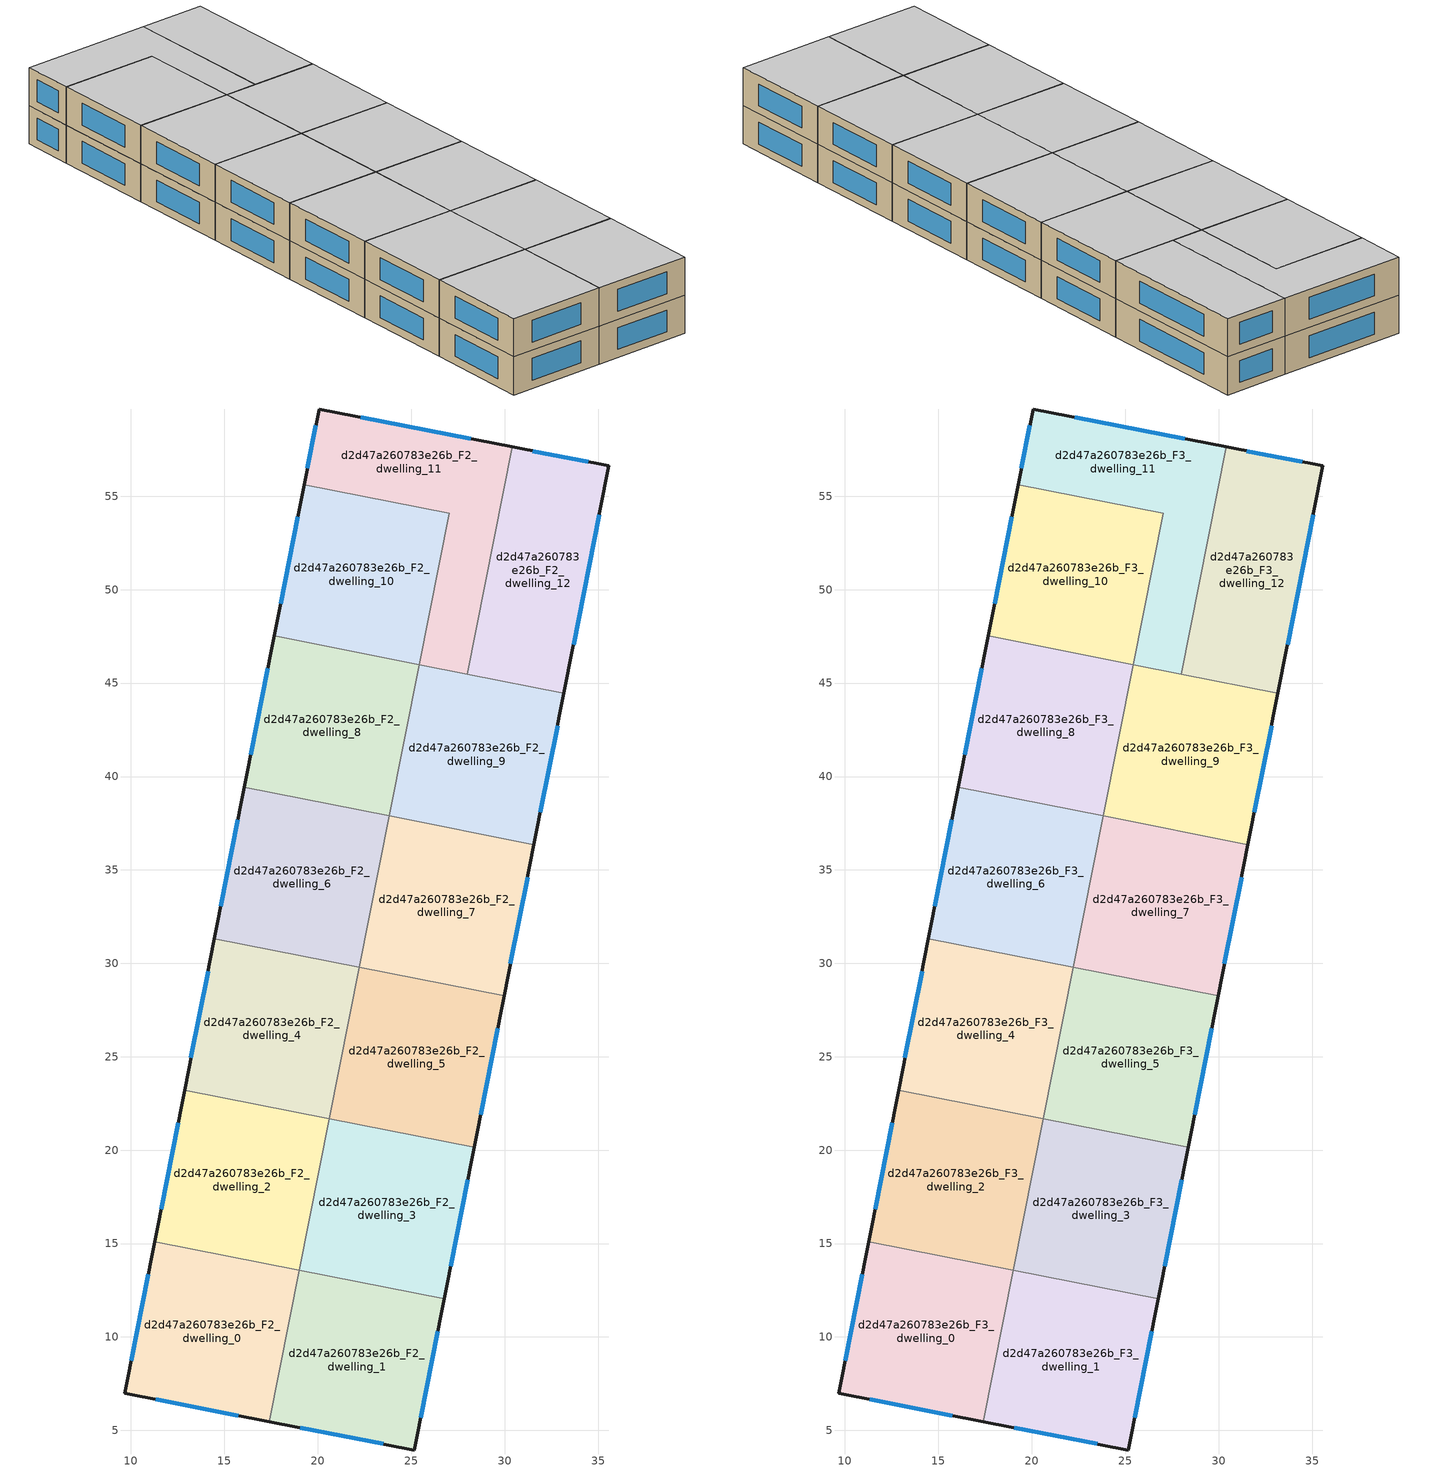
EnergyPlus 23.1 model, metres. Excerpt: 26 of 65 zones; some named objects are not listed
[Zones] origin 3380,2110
d2d47a260783e26b_F2_dwelling_0
 floor to d2d47a260783e26b_F1_dwelling_0 (EU_floor_Construction): 19.01,13.57 17.41,5.47 9.66,6.99 11.27,15.1 z6
 wall outside (EU_wall_Construction): 11.27,15.1 9.66,6.99 17.41,5.47 z6:9
 wall to d2d47a260783e26b_F2_dwelling_2 (EU_wall_Construction): 19.01,13.57 11.27,15.1 z6:9
 wall to d2d47a260783e26b_F2_dwelling_1 (EU_wall_Construction): 17.41,5.47 19.01,13.57 z6:9
 window (EU_Window_Construction): 11.32,6.66 15.75,5.79 / 10.92,13.37 10.01,8.73 z6.64:8.36
d2d47a260783e26b_F2_dwelling_1
 floor to d2d47a260783e26b_F1_dwelling_1 (EU_floor_Construction): 26.77,12.04 25.17,3.95 17.41,5.47 19.01,13.57 z6
 wall outside (EU_wall_Construction): 17.41,5.47 25.17,3.95 26.77,12.04 z6:9
 wall to d2d47a260783e26b_F2_dwelling_3 (EU_wall_Construction): 26.77,12.04 19.02,13.57 z6:9
 window (EU_Window_Construction): 19.07,5.14 23.51,4.27 / 25.51,5.68 26.42,10.31 z6.64:8.36
d2d47a260783e26b_F2_dwelling_10
 floor to d2d47a260783e26b_F1_dwelling_10 (EU_floor_Construction): 27.02,54.09 25.42,45.99 17.67,47.52 19.27,55.63 z6
 wall outside (EU_wall_Construction): 19.27,55.63 17.67,47.52 z6:9
 wall to d2d47a260783e26b_F2_dwelling_8 (EU_wall_Construction): 17.67,47.52 25.42,45.99 z6:9
 wall to d2d47a260783e26b_F2_dwelling_11 (EU_wall_Construction): 27.02,54.1 19.27,55.63 / 25.42,45.99 27.02,54.09 z6:9
 window (EU_Window_Construction): 18.93,53.89 18.02,49.26 z6.64:8.36
d2d47a260783e26b_F2_dwelling_11
 floor to d2d47a260783e26b_F1_dwelling_11 (EU_floor_Construction): 30.41,57.64 28.01,45.48 25.42,45.99 27.02,54.09 19.27,55.63 20.07,59.67 z6
 wall outside (EU_wall_Construction): 30.41,57.64 20.07,59.67 19.27,55.63 z6:9
 wall to d2d47a260783e26b_F2_dwelling_12 (EU_wall_Construction): 28.01,45.48 30.41,57.64 z6:9
 wall to d2d47a260783e26b_F2_dwelling_9 (EU_wall_Construction): 25.42,45.99 28.01,45.48 z6:9
 window (EU_Window_Construction): 19.9,58.81 19.45,56.49 / 28.2,58.07 22.29,59.24 z6.64:8.36
d2d47a260783e26b_F2_dwelling_12
 floor to d2d47a260783e26b_F1_dwelling_12 (EU_floor_Construction): 35.58,56.62 33.17,44.46 28.01,45.48 30.41,57.64 z6
 wall outside (EU_wall_Construction): 33.17,44.46 35.58,56.62 30.41,57.64 z6:9
 wall to d2d47a260783e26b_F2_dwelling_9 (EU_wall_Construction): 28.01,45.48 33.17,44.46 z6:9
 window (EU_Window_Construction): 34.47,56.84 31.52,57.42 / 33.69,47.06 35.06,54.02 z6.64:8.36
d2d47a260783e26b_F2_dwelling_2
 floor to d2d47a260783e26b_F1_dwelling_2 (EU_floor_Construction): 20.62,21.68 19.02,13.57 11.27,15.1 12.87,23.21 z6
 wall outside (EU_wall_Construction): 12.87,23.21 11.27,15.1 z6:9
 wall to d2d47a260783e26b_F2_dwelling_4 (EU_wall_Construction): 20.62,21.68 12.87,23.21 z6:9
 wall to d2d47a260783e26b_F2_dwelling_3 (EU_wall_Construction): 19.02,13.57 20.62,21.68 z6:9
 window (EU_Window_Construction): 12.52,21.47 11.61,16.84 z6.64:8.36
d2d47a260783e26b_F2_dwelling_3
 floor to d2d47a260783e26b_F1_dwelling_3 (EU_floor_Construction): 28.37,20.15 26.77,12.04 19.02,13.57 20.62,21.68 z6
 wall outside (EU_wall_Construction): 26.77,12.04 28.37,20.15 z6:9
 wall to d2d47a260783e26b_F2_dwelling_5 (EU_wall_Construction): 28.37,20.15 20.62,21.68 z6:9
 window (EU_Window_Construction): 27.11,13.78 28.02,18.41 z6.64:8.36
d2d47a260783e26b_F2_dwelling_4
 floor to d2d47a260783e26b_F1_dwelling_4 (EU_floor_Construction): 22.22,29.78 20.62,21.68 12.87,23.21 14.47,31.31 z6
 wall outside (EU_wall_Construction): 14.47,31.31 12.87,23.21 z6:9
 wall to d2d47a260783e26b_F2_dwelling_6 (EU_wall_Construction): 22.22,29.78 14.47,31.31 z6:9
 wall to d2d47a260783e26b_F2_dwelling_5 (EU_wall_Construction): 20.62,21.68 22.22,29.78 z6:9
 window (EU_Window_Construction): 14.13,29.58 13.21,24.95 z6.64:8.36
d2d47a260783e26b_F2_dwelling_5
 floor to d2d47a260783e26b_F1_dwelling_5 (EU_floor_Construction): 29.97,28.25 28.37,20.15 20.62,21.68 22.22,29.78 z6
 wall outside (EU_wall_Construction): 28.37,20.15 29.97,28.25 z6:9
 wall to d2d47a260783e26b_F2_dwelling_7 (EU_wall_Construction): 29.97,28.25 22.22,29.78 z6:9
 window (EU_Window_Construction): 28.71,21.88 29.63,26.52 z6.64:8.36
d2d47a260783e26b_F2_dwelling_6
 floor to d2d47a260783e26b_F1_dwelling_6 (EU_floor_Construction): 23.82,37.89 22.22,29.78 14.47,31.31 16.07,39.42 z6
 wall outside (EU_wall_Construction): 16.07,39.42 14.47,31.31 z6:9
 wall to d2d47a260783e26b_F2_dwelling_8 (EU_wall_Construction): 23.82,37.89 16.07,39.42 z6:9
 wall to d2d47a260783e26b_F2_dwelling_7 (EU_wall_Construction): 22.22,29.78 23.82,37.89 z6:9
 window (EU_Window_Construction): 15.73,37.68 14.81,33.05 z6.64:8.36
d2d47a260783e26b_F2_dwelling_7
 floor to d2d47a260783e26b_F1_dwelling_7 (EU_floor_Construction): 31.57,36.36 29.97,28.25 22.22,29.78 23.82,37.89 z6
 wall outside (EU_wall_Construction): 29.97,28.25 31.57,36.36 z6:9
 wall to d2d47a260783e26b_F2_dwelling_9 (EU_wall_Construction): 31.57,36.35 23.82,37.89 z6:9
 window (EU_Window_Construction): 30.31,29.99 31.23,34.62 z6.64:8.36
d2d47a260783e26b_F2_dwelling_8
 floor to d2d47a260783e26b_F1_dwelling_8 (EU_floor_Construction): 25.42,45.99 23.82,37.89 16.07,39.42 17.67,47.52 z6
 wall outside (EU_wall_Construction): 17.67,47.52 16.07,39.42 z6:9
 wall to d2d47a260783e26b_F2_dwelling_9 (EU_wall_Construction): 23.82,37.89 25.42,45.99 z6:9
 window (EU_Window_Construction): 17.33,45.79 16.41,41.15 z6.64:8.36
d2d47a260783e26b_F2_dwelling_9
 floor to d2d47a260783e26b_F1_dwelling_9 (EU_floor_Construction): 33.17,44.46 31.57,36.36 23.82,37.89 25.42,45.99 z6
 wall outside (EU_wall_Construction): 31.57,36.36 33.17,44.46 z6:9
 window (EU_Window_Construction): 31.92,38.09 32.83,42.72 z6.64:8.36
d2d47a260783e26b_F3_dwelling_0
 floor to d2d47a260783e26b_F2_dwelling_0 (EU_floor_Construction): 19.01,13.57 17.41,5.47 9.66,6.99 11.27,15.1 z9
 wall outside (EU_wall_Construction): 11.27,15.1 9.66,6.99 17.41,5.47 z9:12
 wall to d2d47a260783e26b_F3_dwelling_2 (EU_wall_Construction): 19.01,13.57 11.27,15.1 z9:12
 wall to d2d47a260783e26b_F3_dwelling_1 (EU_wall_Construction): 17.41,5.47 19.01,13.57 z9:12
 window (EU_Window_Construction): 11.32,6.66 15.75,5.79 / 10.92,13.37 10.01,8.73 z9.64:11.36
 ceiling to d2d47a260783e26b_F4_dwelling_0 (EU_floor_Construction): 17.41,5.47 19.01,13.57 11.27,15.1 9.66,6.99 z12
d2d47a260783e26b_F3_dwelling_1
 floor to d2d47a260783e26b_F2_dwelling_1 (EU_floor_Construction): 26.77,12.04 25.17,3.95 17.41,5.47 19.01,13.57 z9
 wall outside (EU_wall_Construction): 17.41,5.47 25.17,3.95 26.77,12.04 z9:12
 wall to d2d47a260783e26b_F3_dwelling_3 (EU_wall_Construction): 26.77,12.04 19.02,13.57 z9:12
 window (EU_Window_Construction): 19.07,5.14 23.51,4.27 / 25.51,5.68 26.42,10.31 z9.64:11.36
 ceiling to d2d47a260783e26b_F4_dwelling_1 (EU_floor_Construction): 25.17,3.95 26.77,12.04 19.01,13.57 17.41,5.47 z12
d2d47a260783e26b_F3_dwelling_10
 floor to d2d47a260783e26b_F2_dwelling_10 (EU_floor_Construction): 27.02,54.09 25.42,45.99 17.67,47.52 19.27,55.63 z9
 wall outside (EU_wall_Construction): 19.27,55.63 17.67,47.52 z9:12
 wall to d2d47a260783e26b_F3_dwelling_8 (EU_wall_Construction): 17.67,47.52 25.42,45.99 z9:12
 wall to d2d47a260783e26b_F3_dwelling_11 (EU_wall_Construction): 27.02,54.1 19.27,55.63 / 25.42,45.99 27.02,54.09 z9:12
 window (EU_Window_Construction): 18.93,53.89 18.02,49.26 z9.64:11.36
 ceiling to d2d47a260783e26b_F4_dwelling_10 (EU_floor_Construction): 25.42,45.99 27.02,54.09 19.27,55.63 17.67,47.52 z12
d2d47a260783e26b_F3_dwelling_11
 floor to d2d47a260783e26b_F2_dwelling_11 (EU_floor_Construction): 30.41,57.64 28.01,45.48 25.42,45.99 27.02,54.09 19.27,55.63 20.07,59.67 z9
 wall outside (EU_wall_Construction): 30.41,57.64 20.07,59.67 19.27,55.63 z9:12
 wall to d2d47a260783e26b_F3_dwelling_12 (EU_wall_Construction): 28.01,45.48 30.41,57.64 z9:12
 wall to d2d47a260783e26b_F3_dwelling_9 (EU_wall_Construction): 25.42,45.99 28.01,45.48 z9:12
 window (EU_Window_Construction): 19.9,58.81 19.45,56.49 / 28.2,58.07 22.29,59.24 z9.64:11.36
 ceiling to d2d47a260783e26b_F4_dwelling_11 (EU_floor_Construction): 28.01,45.48 30.41,57.64 20.07,59.67 19.27,55.63 27.02,54.09 25.42,45.99 z12
d2d47a260783e26b_F3_dwelling_12
 floor to d2d47a260783e26b_F2_dwelling_12 (EU_floor_Construction): 35.58,56.62 33.17,44.46 28.01,45.48 30.41,57.64 z9
 wall outside (EU_wall_Construction): 33.17,44.46 35.58,56.62 30.41,57.64 z9:12
 wall to d2d47a260783e26b_F3_dwelling_9 (EU_wall_Construction): 28.01,45.48 33.17,44.46 z9:12
 window (EU_Window_Construction): 34.47,56.84 31.52,57.42 / 33.69,47.06 35.06,54.02 z9.64:11.36
 ceiling to d2d47a260783e26b_F4_dwelling_12 (EU_floor_Construction): 33.17,44.46 35.58,56.62 30.41,57.64 28.01,45.48 z12
d2d47a260783e26b_F3_dwelling_2
 floor to d2d47a260783e26b_F2_dwelling_2 (EU_floor_Construction): 20.62,21.68 19.02,13.57 11.27,15.1 12.87,23.21 z9
 wall outside (EU_wall_Construction): 12.87,23.21 11.27,15.1 z9:12
 wall to d2d47a260783e26b_F3_dwelling_4 (EU_wall_Construction): 20.62,21.68 12.87,23.21 z9:12
 wall to d2d47a260783e26b_F3_dwelling_3 (EU_wall_Construction): 19.02,13.57 20.62,21.68 z9:12
 window (EU_Window_Construction): 12.52,21.47 11.61,16.84 z9.64:11.36
 ceiling to d2d47a260783e26b_F4_dwelling_2 (EU_floor_Construction): 19.02,13.57 20.62,21.68 12.87,23.21 11.27,15.1 z12
d2d47a260783e26b_F3_dwelling_3
 floor to d2d47a260783e26b_F2_dwelling_3 (EU_floor_Construction): 28.37,20.15 26.77,12.04 19.02,13.57 20.62,21.68 z9
 wall outside (EU_wall_Construction): 26.77,12.04 28.37,20.15 z9:12
 wall to d2d47a260783e26b_F3_dwelling_5 (EU_wall_Construction): 28.37,20.15 20.62,21.68 z9:12
 window (EU_Window_Construction): 27.11,13.78 28.02,18.41 z9.64:11.36
 ceiling to d2d47a260783e26b_F4_dwelling_3 (EU_floor_Construction): 26.77,12.04 28.37,20.15 20.62,21.68 19.02,13.57 z12
d2d47a260783e26b_F3_dwelling_4
 floor to d2d47a260783e26b_F2_dwelling_4 (EU_floor_Construction): 22.22,29.78 20.62,21.68 12.87,23.21 14.47,31.31 z9
 wall outside (EU_wall_Construction): 14.47,31.31 12.87,23.21 z9:12
 wall to d2d47a260783e26b_F3_dwelling_6 (EU_wall_Construction): 22.22,29.78 14.47,31.31 z9:12
 wall to d2d47a260783e26b_F3_dwelling_5 (EU_wall_Construction): 20.62,21.68 22.22,29.78 z9:12
 window (EU_Window_Construction): 14.13,29.58 13.21,24.95 z9.64:11.36
 ceiling to d2d47a260783e26b_F4_dwelling_4 (EU_floor_Construction): 20.62,21.68 22.22,29.78 14.47,31.31 12.87,23.21 z12
d2d47a260783e26b_F3_dwelling_5
 floor to d2d47a260783e26b_F2_dwelling_5 (EU_floor_Construction): 29.97,28.25 28.37,20.15 20.62,21.68 22.22,29.78 z9
 wall outside (EU_wall_Construction): 28.37,20.15 29.97,28.25 z9:12
 wall to d2d47a260783e26b_F3_dwelling_7 (EU_wall_Construction): 29.97,28.25 22.22,29.78 z9:12
 window (EU_Window_Construction): 28.71,21.88 29.63,26.52 z9.64:11.36
 ceiling to d2d47a260783e26b_F4_dwelling_5 (EU_floor_Construction): 28.37,20.15 29.97,28.25 22.22,29.78 20.62,21.68 z12
d2d47a260783e26b_F3_dwelling_6
 floor to d2d47a260783e26b_F2_dwelling_6 (EU_floor_Construction): 23.82,37.89 22.22,29.78 14.47,31.31 16.07,39.42 z9
 wall outside (EU_wall_Construction): 16.07,39.42 14.47,31.31 z9:12
 wall to d2d47a260783e26b_F3_dwelling_8 (EU_wall_Construction): 23.82,37.89 16.07,39.42 z9:12
 wall to d2d47a260783e26b_F3_dwelling_7 (EU_wall_Construction): 22.22,29.78 23.82,37.89 z9:12
 window (EU_Window_Construction): 15.73,37.68 14.81,33.05 z9.64:11.36
 ceiling to d2d47a260783e26b_F4_dwelling_6 (EU_floor_Construction): 22.22,29.78 23.82,37.89 16.07,39.42 14.47,31.31 z12
d2d47a260783e26b_F3_dwelling_7
 floor to d2d47a260783e26b_F2_dwelling_7 (EU_floor_Construction): 31.57,36.36 29.97,28.25 22.22,29.78 23.82,37.89 z9
 wall outside (EU_wall_Construction): 29.97,28.25 31.57,36.36 z9:12
 wall to d2d47a260783e26b_F3_dwelling_9 (EU_wall_Construction): 31.57,36.35 23.82,37.89 z9:12
 window (EU_Window_Construction): 30.31,29.99 31.23,34.62 z9.64:11.36
 ceiling to d2d47a260783e26b_F4_dwelling_7 (EU_floor_Construction): 29.97,28.25 31.57,36.36 23.82,37.89 22.22,29.78 z12
d2d47a260783e26b_F3_dwelling_8
 floor to d2d47a260783e26b_F2_dwelling_8 (EU_floor_Construction): 25.42,45.99 23.82,37.89 16.07,39.42 17.67,47.52 z9
 wall outside (EU_wall_Construction): 17.67,47.52 16.07,39.42 z9:12
 wall to d2d47a260783e26b_F3_dwelling_9 (EU_wall_Construction): 23.82,37.89 25.42,45.99 z9:12
 window (EU_Window_Construction): 17.33,45.79 16.41,41.15 z9.64:11.36
 ceiling to d2d47a260783e26b_F4_dwelling_8 (EU_floor_Construction): 23.82,37.89 25.42,45.99 17.67,47.52 16.07,39.42 z12
d2d47a260783e26b_F3_dwelling_9
 floor to d2d47a260783e26b_F2_dwelling_9 (EU_floor_Construction): 33.17,44.46 31.57,36.36 23.82,37.89 25.42,45.99 z9
 wall outside (EU_wall_Construction): 31.57,36.36 33.17,44.46 z9:12
 window (EU_Window_Construction): 31.92,38.09 32.83,42.72 z9.64:11.36
 ceiling to d2d47a260783e26b_F4_dwelling_9 (EU_floor_Construction): 31.57,36.36 33.17,44.46 25.42,45.99 23.82,37.89 z12
[Building]
EU S2 Campaign: North Axis=0; Terrain=City; Solar Distribution=FullExterior
[Site:Location]
Yerevan-Zvartnots.Intl.AP: Latitude=40.15; Longitude=44.383; Time Zone=4; Elevation=854
[SizingPeriod:WeatherFileDays]
AnnualSizingPeriod: Begin Month=1; Begin Day of Month=1; End Month=12; End Day of Month=31; Day of Week for Start Day=Monday; Use Weather File Daylight Saving Period=No; Use Weather File Rain and Snow Indicators=No
[MATERIAL]
EU_InternalMass_Material: Roughness=MediumRough; Thickness=0.1; Conductivity=1; Density=1800; Specific Heat=900; Thermal Absorptance=0.9; Solar Absorptance=0.7; Visible Absorptance=0.7
[MATERIAL:NOMASS] Roughness=MediumRough; Thermal Absorptance=0.9; Solar Absorptance=0.7; Visible Absorptance=0.7
Name | Thermal Resistance
EU_wall_NoMass | 1.05043
EU_floor_NoMass | 0.478065
[WINDOWMATERIAL:SIMPLEGLAZINGSYSTEM]
EU_Window_SimpleGlazing: UFactor=2.5566; Solar Heat Gain Coefficient=0.75; Visible Transmittance=0.75
[CONSTRUCTION]
EU_wall_Construction: EU_wall_NoMass
EU_floor_Construction: EU_floor_NoMass
EU_Window_Construction: EU_Window_SimpleGlazing
EU_InternalMass_Construction: EU_InternalMass_Material
[ZONE] Type=1; Multiplier=1; Ceiling Height=autocalculate; Floor Area=autocalculate; Part of Total Floor Area=Yes
Name | Volume
d2d47a260783e26b_F2_dwelling_0; d2d47a260783e26b_F3_dwelling_0 | 195.798
d2d47a260783e26b_F2_dwelling_1; d2d47a260783e26b_F3_dwelling_1 | 195.787
d2d47a260783e26b_F2_dwelling_10; d2d47a260783e26b_F3_dwelling_10 | 195.791
d2d47a260783e26b_F2_dwelling_11; d2d47a260783e26b_F3_dwelling_11 | 195.799
d2d47a260783e26b_F2_dwelling_12; d2d47a260783e26b_F3_dwelling_12 | 195.806
d2d47a260783e26b_F2_dwelling_2; d2d47a260783e26b_F3_dwelling_2; d2d47a260783e26b_F2_dwelling_3; d2d47a260783e26b_F3_dwelling_3 | 195.813
d2d47a260783e26b_F2_dwelling_4; d2d47a260783e26b_F3_dwelling_4 | 195.786
d2d47a260783e26b_F2_dwelling_5; d2d47a260783e26b_F3_dwelling_5; d2d47a260783e26b_F2_dwelling_8; d2d47a260783e26b_F3_dwelling_8 | 195.8
d2d47a260783e26b_F2_dwelling_6; d2d47a260783e26b_F3_dwelling_6 | 195.776
d2d47a260783e26b_F2_dwelling_7; d2d47a260783e26b_F3_dwelling_7; d2d47a260783e26b_F2_dwelling_9; d2d47a260783e26b_F3_dwelling_9 | 195.805
[INTERNALMASS] Construction=EU_InternalMass_Construction
Name | Zone or ZoneList | Surface Area
d2d47a260783e26b_F2_dwelling_0_EU_InternalMass | d2d47a260783e26b_F2_dwelling_0 | 65.2671
d2d47a260783e26b_F2_dwelling_1_EU_InternalMass | d2d47a260783e26b_F2_dwelling_1 | 65.2652
d2d47a260783e26b_F2_dwelling_2_EU_InternalMass | d2d47a260783e26b_F2_dwelling_2 | 65.2711
d2d47a260783e26b_F2_dwelling_3_EU_InternalMass | d2d47a260783e26b_F2_dwelling_3 | 65.2711
d2d47a260783e26b_F2_dwelling_4_EU_InternalMass | d2d47a260783e26b_F2_dwelling_4 | 65.2638
d2d47a260783e26b_F2_dwelling_5_EU_InternalMass | d2d47a260783e26b_F2_dwelling_5 | 65.2674
d2d47a260783e26b_F2_dwelling_6_EU_InternalMass | d2d47a260783e26b_F2_dwelling_6 | 65.2619
d2d47a260783e26b_F2_dwelling_7_EU_InternalMass | d2d47a260783e26b_F2_dwelling_7 | 65.2636
d2d47a260783e26b_F2_dwelling_8_EU_InternalMass | d2d47a260783e26b_F2_dwelling_8 | 65.265
d2d47a260783e26b_F2_dwelling_9_EU_InternalMass | d2d47a260783e26b_F2_dwelling_9 | 65.2676
d2d47a260783e26b_F2_dwelling_10_EU_InternalMass | d2d47a260783e26b_F2_dwelling_10 | 65.2635
d2d47a260783e26b_F2_dwelling_11_EU_InternalMass | d2d47a260783e26b_F2_dwelling_11 | 65.2667
d2d47a260783e26b_F2_dwelling_12_EU_InternalMass | d2d47a260783e26b_F2_dwelling_12 | 65.2702
d2d47a260783e26b_F3_dwelling_0_EU_InternalMass | d2d47a260783e26b_F3_dwelling_0 | 65.2671
d2d47a260783e26b_F3_dwelling_1_EU_InternalMass | d2d47a260783e26b_F3_dwelling_1 | 65.2652
d2d47a260783e26b_F3_dwelling_2_EU_InternalMass | d2d47a260783e26b_F3_dwelling_2 | 65.2711
d2d47a260783e26b_F3_dwelling_3_EU_InternalMass | d2d47a260783e26b_F3_dwelling_3 | 65.2711
d2d47a260783e26b_F3_dwelling_4_EU_InternalMass | d2d47a260783e26b_F3_dwelling_4 | 65.2638
d2d47a260783e26b_F3_dwelling_5_EU_InternalMass | d2d47a260783e26b_F3_dwelling_5 | 65.2674
d2d47a260783e26b_F3_dwelling_6_EU_InternalMass | d2d47a260783e26b_F3_dwelling_6 | 65.2619
d2d47a260783e26b_F3_dwelling_7_EU_InternalMass | d2d47a260783e26b_F3_dwelling_7 | 65.2636
d2d47a260783e26b_F3_dwelling_8_EU_InternalMass | d2d47a260783e26b_F3_dwelling_8 | 65.265
d2d47a260783e26b_F3_dwelling_9_EU_InternalMass | d2d47a260783e26b_F3_dwelling_9 | 65.2676
d2d47a260783e26b_F3_dwelling_10_EU_InternalMass | d2d47a260783e26b_F3_dwelling_10 | 65.2635
d2d47a260783e26b_F3_dwelling_11_EU_InternalMass | d2d47a260783e26b_F3_dwelling_11 | 65.2667
d2d47a260783e26b_F3_dwelling_12_EU_InternalMass | d2d47a260783e26b_F3_dwelling_12 | 65.2702
[OTHEREQUIPMENT] Fuel Type=Electricity; Design Level Calculation Method=Watts/Area; Power per Zone Floor Area=1; Fraction Latent=0; Fraction Radiant=0; Fraction Lost=0; Carbon Dioxide Generation Rate=0; EndUse Subcategory=EU_Step8_InternalGains
Name | Zone or ZoneList or Space or SpaceList | Schedule
EU_Step8_InternalGain_d2d47a260783e26b_F2_dwelling_0_f000 | d2d47a260783e26b_F2_dwelling_0 | EU_Step8_GainSchedule_d2d47a260783e26b_F2_dwelling_0_f000
EU_Step8_InternalGain_d2d47a260783e26b_F2_dwelling_1_f000 | d2d47a260783e26b_F2_dwelling_1 | EU_Step8_GainSchedule_d2d47a260783e26b_F2_dwelling_1_f000
EU_Step8_InternalGain_d2d47a260783e26b_F2_dwelling_2_f000 | d2d47a260783e26b_F2_dwelling_2 | EU_Step8_GainSchedule_d2d47a260783e26b_F2_dwelling_2_f000
EU_Step8_InternalGain_d2d47a260783e26b_F2_dwelling_3_f000 | d2d47a260783e26b_F2_dwelling_3 | EU_Step8_GainSchedule_d2d47a260783e26b_F2_dwelling_3_f000
EU_Step8_InternalGain_d2d47a260783e26b_F2_dwelling_4_f000 | d2d47a260783e26b_F2_dwelling_4 | EU_Step8_GainSchedule_d2d47a260783e26b_F2_dwelling_4_f000
EU_Step8_InternalGain_d2d47a260783e26b_F2_dwelling_5_f000 | d2d47a260783e26b_F2_dwelling_5 | EU_Step8_GainSchedule_d2d47a260783e26b_F2_dwelling_5_f000
EU_Step8_InternalGain_d2d47a260783e26b_F2_dwelling_6_f000 | d2d47a260783e26b_F2_dwelling_6 | EU_Step8_GainSchedule_d2d47a260783e26b_F2_dwelling_6_f000
EU_Step8_InternalGain_d2d47a260783e26b_F2_dwelling_7_f000 | d2d47a260783e26b_F2_dwelling_7 | EU_Step8_GainSchedule_d2d47a260783e26b_F2_dwelling_7_f000
EU_Step8_InternalGain_d2d47a260783e26b_F2_dwelling_8_f000 | d2d47a260783e26b_F2_dwelling_8 | EU_Step8_GainSchedule_d2d47a260783e26b_F2_dwelling_8_f000
EU_Step8_InternalGain_d2d47a260783e26b_F2_dwelling_9_f000 | d2d47a260783e26b_F2_dwelling_9 | EU_Step8_GainSchedule_d2d47a260783e26b_F2_dwelling_9_f000
EU_Step8_InternalGain_d2d47a260783e26b_F2_dwelling_10_f000 | d2d47a260783e26b_F2_dwelling_10 | EU_Step8_GainSchedule_d2d47a260783e26b_F2_dwelling_10_f000
EU_Step8_InternalGain_d2d47a260783e26b_F2_dwelling_11_f000 | d2d47a260783e26b_F2_dwelling_11 | EU_Step8_GainSchedule_d2d47a260783e26b_F2_dwelling_11_f000
EU_Step8_InternalGain_d2d47a260783e26b_F2_dwelling_12_f000 | d2d47a260783e26b_F2_dwelling_12 | EU_Step8_GainSchedule_d2d47a260783e26b_F2_dwelling_12_f000
EU_Step8_InternalGain_d2d47a260783e26b_F3_dwelling_0_f000 | d2d47a260783e26b_F3_dwelling_0 | EU_Step8_GainSchedule_d2d47a260783e26b_F3_dwelling_0_f000
EU_Step8_InternalGain_d2d47a260783e26b_F3_dwelling_1_f000 | d2d47a260783e26b_F3_dwelling_1 | EU_Step8_GainSchedule_d2d47a260783e26b_F3_dwelling_1_f000
EU_Step8_InternalGain_d2d47a260783e26b_F3_dwelling_2_f000 | d2d47a260783e26b_F3_dwelling_2 | EU_Step8_GainSchedule_d2d47a260783e26b_F3_dwelling_2_f000
EU_Step8_InternalGain_d2d47a260783e26b_F3_dwelling_3_f000 | d2d47a260783e26b_F3_dwelling_3 | EU_Step8_GainSchedule_d2d47a260783e26b_F3_dwelling_3_f000
EU_Step8_InternalGain_d2d47a260783e26b_F3_dwelling_4_f000 | d2d47a260783e26b_F3_dwelling_4 | EU_Step8_GainSchedule_d2d47a260783e26b_F3_dwelling_4_f000
EU_Step8_InternalGain_d2d47a260783e26b_F3_dwelling_5_f000 | d2d47a260783e26b_F3_dwelling_5 | EU_Step8_GainSchedule_d2d47a260783e26b_F3_dwelling_5_f000
EU_Step8_InternalGain_d2d47a260783e26b_F3_dwelling_6_f000 | d2d47a260783e26b_F3_dwelling_6 | EU_Step8_GainSchedule_d2d47a260783e26b_F3_dwelling_6_f000
EU_Step8_InternalGain_d2d47a260783e26b_F3_dwelling_7_f000 | d2d47a260783e26b_F3_dwelling_7 | EU_Step8_GainSchedule_d2d47a260783e26b_F3_dwelling_7_f000
EU_Step8_InternalGain_d2d47a260783e26b_F3_dwelling_8_f000 | d2d47a260783e26b_F3_dwelling_8 | EU_Step8_GainSchedule_d2d47a260783e26b_F3_dwelling_8_f000
EU_Step8_InternalGain_d2d47a260783e26b_F3_dwelling_9_f000 | d2d47a260783e26b_F3_dwelling_9 | EU_Step8_GainSchedule_d2d47a260783e26b_F3_dwelling_9_f000
EU_Step8_InternalGain_d2d47a260783e26b_F3_dwelling_10_f000 | d2d47a260783e26b_F3_dwelling_10 | EU_Step8_GainSchedule_d2d47a260783e26b_F3_dwelling_10_f000
EU_Step8_InternalGain_d2d47a260783e26b_F3_dwelling_11_f000 | d2d47a260783e26b_F3_dwelling_11 | EU_Step8_GainSchedule_d2d47a260783e26b_F3_dwelling_11_f000
EU_Step8_InternalGain_d2d47a260783e26b_F3_dwelling_12_f000 | d2d47a260783e26b_F3_dwelling_12 | EU_Step8_GainSchedule_d2d47a260783e26b_F3_dwelling_12_f000
[ZONEVENTILATION:DESIGNFLOWRATE] Schedule=EU_AlwaysOn; Design Flow Rate Calculation Method=AirChanges/Hour; Air Changes per Hour=0.557805; Ventilation Type=Natural; Fan Pressure Rise=0; Fan Total Efficiency=1; Constant Term Coefficient=1; Temperature Term Coefficient=0; Velocity Term Coefficient=0; Velocity Squared Term Coefficient=0; Minimum Indoor Temperature=-100; Maximum Indoor Temperature=100; Delta Temperature=-100; Minimum Outdoor Temperature=-100; Maximum Outdoor Temperature=100; Maximum Wind Speed=40
Name | Zone or ZoneList or Space or SpaceList
EU_ConstantAir_d2d47a260783e26b_F2_dwelling_0 | d2d47a260783e26b_F2_dwelling_0
EU_ConstantAir_d2d47a260783e26b_F2_dwelling_1 | d2d47a260783e26b_F2_dwelling_1
EU_ConstantAir_d2d47a260783e26b_F2_dwelling_2 | d2d47a260783e26b_F2_dwelling_2
EU_ConstantAir_d2d47a260783e26b_F2_dwelling_3 | d2d47a260783e26b_F2_dwelling_3
EU_ConstantAir_d2d47a260783e26b_F2_dwelling_4 | d2d47a260783e26b_F2_dwelling_4
EU_ConstantAir_d2d47a260783e26b_F2_dwelling_5 | d2d47a260783e26b_F2_dwelling_5
EU_ConstantAir_d2d47a260783e26b_F2_dwelling_6 | d2d47a260783e26b_F2_dwelling_6
EU_ConstantAir_d2d47a260783e26b_F2_dwelling_7 | d2d47a260783e26b_F2_dwelling_7
EU_ConstantAir_d2d47a260783e26b_F2_dwelling_8 | d2d47a260783e26b_F2_dwelling_8
EU_ConstantAir_d2d47a260783e26b_F2_dwelling_9 | d2d47a260783e26b_F2_dwelling_9
EU_ConstantAir_d2d47a260783e26b_F2_dwelling_10 | d2d47a260783e26b_F2_dwelling_10
EU_ConstantAir_d2d47a260783e26b_F2_dwelling_11 | d2d47a260783e26b_F2_dwelling_11
EU_ConstantAir_d2d47a260783e26b_F2_dwelling_12 | d2d47a260783e26b_F2_dwelling_12
EU_ConstantAir_d2d47a260783e26b_F3_dwelling_0 | d2d47a260783e26b_F3_dwelling_0
EU_ConstantAir_d2d47a260783e26b_F3_dwelling_1 | d2d47a260783e26b_F3_dwelling_1
EU_ConstantAir_d2d47a260783e26b_F3_dwelling_2 | d2d47a260783e26b_F3_dwelling_2
EU_ConstantAir_d2d47a260783e26b_F3_dwelling_3 | d2d47a260783e26b_F3_dwelling_3
EU_ConstantAir_d2d47a260783e26b_F3_dwelling_4 | d2d47a260783e26b_F3_dwelling_4
EU_ConstantAir_d2d47a260783e26b_F3_dwelling_5 | d2d47a260783e26b_F3_dwelling_5
EU_ConstantAir_d2d47a260783e26b_F3_dwelling_6 | d2d47a260783e26b_F3_dwelling_6
EU_ConstantAir_d2d47a260783e26b_F3_dwelling_7 | d2d47a260783e26b_F3_dwelling_7
EU_ConstantAir_d2d47a260783e26b_F3_dwelling_8 | d2d47a260783e26b_F3_dwelling_8
EU_ConstantAir_d2d47a260783e26b_F3_dwelling_9 | d2d47a260783e26b_F3_dwelling_9
EU_ConstantAir_d2d47a260783e26b_F3_dwelling_10 | d2d47a260783e26b_F3_dwelling_10
EU_ConstantAir_d2d47a260783e26b_F3_dwelling_11 | d2d47a260783e26b_F3_dwelling_11
EU_ConstantAir_d2d47a260783e26b_F3_dwelling_12 | d2d47a260783e26b_F3_dwelling_12
[HVACTEMPLATE:ZONE:IDEALLOADSAIRSYSTEM] System Availability Schedule=EU_AlwaysOn; Maximum Heating Supply Air Temperature=50; Minimum Cooling Supply Air Temperature=13; Maximum Heating Supply Air Humidity Ratio=0.0156; Minimum Cooling Supply Air Humidity Ratio=0.0077; Heating Limit=NoLimit; Cooling Limit=NoLimit; Heating Availability Schedule=EU_AlwaysOn; Cooling Availability Schedule=EU_CoolingOff; Dehumidification Control Type=ConstantSensibleHeatRatio; Cooling Sensible Heat Ratio=0.7; Dehumidification Setpoint=60; Humidification Control Type=None; Humidification Setpoint=30; Outdoor Air Method=None; Outdoor Air Flow Rate per Person=0.00944; Outdoor Air Flow Rate per Zone Floor Area=0; Outdoor Air Flow Rate per Zone=0; Demand Controlled Ventilation Type=None; Outdoor Air Economizer Type=NoEconomizer; Heat Recovery Type=None; Sensible Heat Recovery Effectiveness=0.7; Latent Heat Recovery Effectiveness=0.65
Name | Template Thermostat
d2d47a260783e26b_F2_dwelling_0 | EU_HeatOnly_d2d47a260783e26b_F2_dwelling_0
d2d47a260783e26b_F2_dwelling_1 | EU_HeatOnly_d2d47a260783e26b_F2_dwelling_1
d2d47a260783e26b_F2_dwelling_2 | EU_HeatOnly_d2d47a260783e26b_F2_dwelling_2
d2d47a260783e26b_F2_dwelling_3 | EU_HeatOnly_d2d47a260783e26b_F2_dwelling_3
d2d47a260783e26b_F2_dwelling_4 | EU_HeatOnly_d2d47a260783e26b_F2_dwelling_4
d2d47a260783e26b_F2_dwelling_5 | EU_HeatOnly_d2d47a260783e26b_F2_dwelling_5
d2d47a260783e26b_F2_dwelling_6 | EU_HeatOnly_d2d47a260783e26b_F2_dwelling_6
d2d47a260783e26b_F2_dwelling_7 | EU_HeatOnly_d2d47a260783e26b_F2_dwelling_7
d2d47a260783e26b_F2_dwelling_8 | EU_HeatOnly_d2d47a260783e26b_F2_dwelling_8
d2d47a260783e26b_F2_dwelling_9 | EU_HeatOnly_d2d47a260783e26b_F2_dwelling_9
d2d47a260783e26b_F2_dwelling_10 | EU_HeatOnly_d2d47a260783e26b_F2_dwelling_10
d2d47a260783e26b_F2_dwelling_11 | EU_HeatOnly_d2d47a260783e26b_F2_dwelling_11
d2d47a260783e26b_F2_dwelling_12 | EU_HeatOnly_d2d47a260783e26b_F2_dwelling_12
d2d47a260783e26b_F3_dwelling_0 | EU_HeatOnly_d2d47a260783e26b_F3_dwelling_0
d2d47a260783e26b_F3_dwelling_1 | EU_HeatOnly_d2d47a260783e26b_F3_dwelling_1
d2d47a260783e26b_F3_dwelling_2 | EU_HeatOnly_d2d47a260783e26b_F3_dwelling_2
d2d47a260783e26b_F3_dwelling_3 | EU_HeatOnly_d2d47a260783e26b_F3_dwelling_3
d2d47a260783e26b_F3_dwelling_4 | EU_HeatOnly_d2d47a260783e26b_F3_dwelling_4
d2d47a260783e26b_F3_dwelling_5 | EU_HeatOnly_d2d47a260783e26b_F3_dwelling_5
d2d47a260783e26b_F3_dwelling_6 | EU_HeatOnly_d2d47a260783e26b_F3_dwelling_6
d2d47a260783e26b_F3_dwelling_7 | EU_HeatOnly_d2d47a260783e26b_F3_dwelling_7
d2d47a260783e26b_F3_dwelling_8 | EU_HeatOnly_d2d47a260783e26b_F3_dwelling_8
d2d47a260783e26b_F3_dwelling_9 | EU_HeatOnly_d2d47a260783e26b_F3_dwelling_9
d2d47a260783e26b_F3_dwelling_10 | EU_HeatOnly_d2d47a260783e26b_F3_dwelling_10
d2d47a260783e26b_F3_dwelling_11 | EU_HeatOnly_d2d47a260783e26b_F3_dwelling_11
d2d47a260783e26b_F3_dwelling_12 | EU_HeatOnly_d2d47a260783e26b_F3_dwelling_12
[SIZING:ZONE] Zone Cooling Design Supply Air Temperature Input Method=SupplyAirTemperature; Zone Cooling Design Supply Air Temperature=13; Zone Heating Design Supply Air Temperature Input Method=SupplyAirTemperature; Zone Heating Design Supply Air Temperature=50; Zone Cooling Design Supply Air Humidity Ratio=0.008; Zone Heating Design Supply Air Humidity Ratio=0.008; Cooling Design Air Flow Method=DesignDay; Cooling Design Air Flow Rate=0; Cooling Minimum Air Flow per Zone Floor Area=0.000762; Cooling Minimum Air Flow=0; Cooling Minimum Air Flow Fraction=0.2; Heating Design Air Flow Method=DesignDay; Heating Design Air Flow Rate=0; Heating Maximum Air Flow per Zone Floor Area=0.002032; Heating Maximum Air Flow=0.141576; Heating Maximum Air Flow Fraction=0.3; Account for Dedicated Outdoor Air System=No; Dedicated Outdoor Air System Control Strategy=NeutralSupplyAir; Dedicated Outdoor Air Low Setpoint Temperature for Design=autosize; Dedicated Outdoor Air High Setpoint Temperature for Design=autosize; Zone Load Sizing Method=Sensible Load Only No Latent Load; Zone Latent Cooling Design Supply Air Humidity Ratio Input Method=HumidityRatioDifference; Zone Cooling Design Supply Air Humidity Ratio Difference=0.005; Zone Latent Heating Design Supply Air Humidity Ratio Input Method=HumidityRatioDifference; Zone Humidification Design Supply Air Humidity Ratio Difference=0.005
d2d47a260783e26b_F2_dwelling_0; d2d47a260783e26b_F2_dwelling_1; d2d47a260783e26b_F2_dwelling_2; d2d47a260783e26b_F2_dwelling_3; d2d47a260783e26b_F2_dwelling_4; d2d47a260783e26b_F2_dwelling_5; d2d47a260783e26b_F2_dwelling_6; d2d47a260783e26b_F2_dwelling_7; d2d47a260783e26b_F2_dwelling_8; d2d47a260783e26b_F2_dwelling_9; d2d47a260783e26b_F2_dwelling_10; d2d47a260783e26b_F2_dwelling_11; d2d47a260783e26b_F2_dwelling_12; d2d47a260783e26b_F3_dwelling_0; d2d47a260783e26b_F3_dwelling_1; d2d47a260783e26b_F3_dwelling_2; d2d47a260783e26b_F3_dwelling_3; d2d47a260783e26b_F3_dwelling_4; d2d47a260783e26b_F3_dwelling_5; d2d47a260783e26b_F3_dwelling_6; d2d47a260783e26b_F3_dwelling_7; d2d47a260783e26b_F3_dwelling_8; d2d47a260783e26b_F3_dwelling_9; d2d47a260783e26b_F3_dwelling_10; d2d47a260783e26b_F3_dwelling_11; d2d47a260783e26b_F3_dwelling_12
[SCHEDULE:CONSTANT]
Name | Hourly Value
EU_AlwaysOn | 1
EU_CoolingOff | 0
[SCHEDULE:FILE] Column Number=1; Rows to Skip at Top=0; Number of Hours of Data=8760; Column Separator=Comma; Interpolate to Timestep=No; Minutes per Item=60; Adjust Schedule for Daylight Savings=Yes
Name | File
EU_Step8_GainSchedule_d2d47a260783e26b_F2_dwelling_0_f000 | ../../schedules/d2d47a260783e26b/d2d47a260783e26b_F2_dwelling_0_f000_gain.csv
EU_Step8_GainSchedule_d2d47a260783e26b_F2_dwelling_1_f000 | ../../schedules/d2d47a260783e26b/d2d47a260783e26b_F2_dwelling_1_f000_gain.csv
EU_Step8_GainSchedule_d2d47a260783e26b_F2_dwelling_2_f000 | ../../schedules/d2d47a260783e26b/d2d47a260783e26b_F2_dwelling_2_f000_gain.csv
EU_Step8_GainSchedule_d2d47a260783e26b_F2_dwelling_3_f000 | ../../schedules/d2d47a260783e26b/d2d47a260783e26b_F2_dwelling_3_f000_gain.csv
EU_Step8_GainSchedule_d2d47a260783e26b_F2_dwelling_4_f000 | ../../schedules/d2d47a260783e26b/d2d47a260783e26b_F2_dwelling_4_f000_gain.csv
EU_Step8_GainSchedule_d2d47a260783e26b_F2_dwelling_5_f000 | ../../schedules/d2d47a260783e26b/d2d47a260783e26b_F2_dwelling_5_f000_gain.csv
EU_Step8_GainSchedule_d2d47a260783e26b_F2_dwelling_6_f000 | ../../schedules/d2d47a260783e26b/d2d47a260783e26b_F2_dwelling_6_f000_gain.csv
EU_Step8_GainSchedule_d2d47a260783e26b_F2_dwelling_7_f000 | ../../schedules/d2d47a260783e26b/d2d47a260783e26b_F2_dwelling_7_f000_gain.csv
EU_Step8_GainSchedule_d2d47a260783e26b_F2_dwelling_8_f000 | ../../schedules/d2d47a260783e26b/d2d47a260783e26b_F2_dwelling_8_f000_gain.csv
EU_Step8_GainSchedule_d2d47a260783e26b_F2_dwelling_9_f000 | ../../schedules/d2d47a260783e26b/d2d47a260783e26b_F2_dwelling_9_f000_gain.csv
EU_Step8_GainSchedule_d2d47a260783e26b_F2_dwelling_10_f000 | ../../schedules/d2d47a260783e26b/d2d47a260783e26b_F2_dwelling_10_f000_gain.csv
EU_Step8_GainSchedule_d2d47a260783e26b_F2_dwelling_11_f000 | ../../schedules/d2d47a260783e26b/d2d47a260783e26b_F2_dwelling_11_f000_gain.csv
EU_Step8_GainSchedule_d2d47a260783e26b_F2_dwelling_12_f000 | ../../schedules/d2d47a260783e26b/d2d47a260783e26b_F2_dwelling_12_f000_gain.csv
EU_Step8_GainSchedule_d2d47a260783e26b_F3_dwelling_0_f000 | ../../schedules/d2d47a260783e26b/d2d47a260783e26b_F3_dwelling_0_f000_gain.csv
EU_Step8_GainSchedule_d2d47a260783e26b_F3_dwelling_1_f000 | ../../schedules/d2d47a260783e26b/d2d47a260783e26b_F3_dwelling_1_f000_gain.csv
EU_Step8_GainSchedule_d2d47a260783e26b_F3_dwelling_2_f000 | ../../schedules/d2d47a260783e26b/d2d47a260783e26b_F3_dwelling_2_f000_gain.csv
EU_Step8_GainSchedule_d2d47a260783e26b_F3_dwelling_3_f000 | ../../schedules/d2d47a260783e26b/d2d47a260783e26b_F3_dwelling_3_f000_gain.csv
EU_Step8_GainSchedule_d2d47a260783e26b_F3_dwelling_4_f000 | ../../schedules/d2d47a260783e26b/d2d47a260783e26b_F3_dwelling_4_f000_gain.csv
EU_Step8_GainSchedule_d2d47a260783e26b_F3_dwelling_5_f000 | ../../schedules/d2d47a260783e26b/d2d47a260783e26b_F3_dwelling_5_f000_gain.csv
EU_Step8_GainSchedule_d2d47a260783e26b_F3_dwelling_6_f000 | ../../schedules/d2d47a260783e26b/d2d47a260783e26b_F3_dwelling_6_f000_gain.csv
EU_Step8_GainSchedule_d2d47a260783e26b_F3_dwelling_7_f000 | ../../schedules/d2d47a260783e26b/d2d47a260783e26b_F3_dwelling_7_f000_gain.csv
EU_Step8_GainSchedule_d2d47a260783e26b_F3_dwelling_8_f000 | ../../schedules/d2d47a260783e26b/d2d47a260783e26b_F3_dwelling_8_f000_gain.csv
EU_Step8_GainSchedule_d2d47a260783e26b_F3_dwelling_9_f000 | ../../schedules/d2d47a260783e26b/d2d47a260783e26b_F3_dwelling_9_f000_gain.csv
EU_Step8_GainSchedule_d2d47a260783e26b_F3_dwelling_10_f000 | ../../schedules/d2d47a260783e26b/d2d47a260783e26b_F3_dwelling_10_f000_gain.csv
EU_Step8_GainSchedule_d2d47a260783e26b_F3_dwelling_11_f000 | ../../schedules/d2d47a260783e26b/d2d47a260783e26b_F3_dwelling_11_f000_gain.csv
EU_Step8_GainSchedule_d2d47a260783e26b_F3_dwelling_12_f000 | ../../schedules/d2d47a260783e26b/d2d47a260783e26b_F3_dwelling_12_f000_gain.csv
